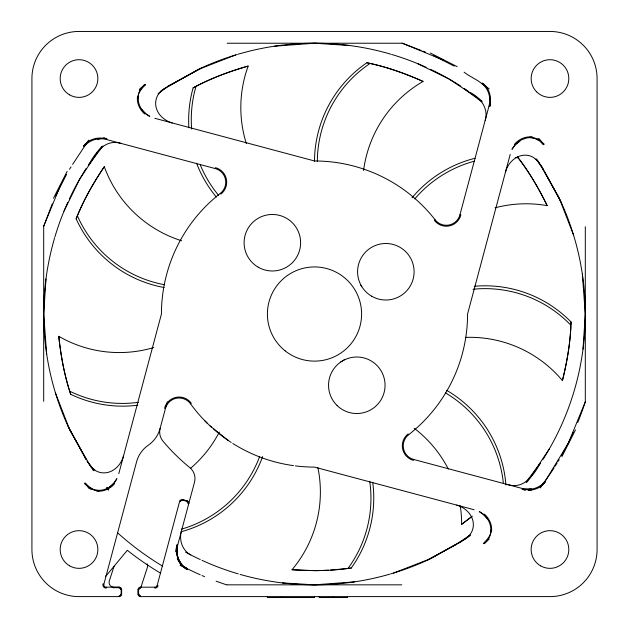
<?xml version="1.0" encoding="UTF-8"?>
<svg xmlns="http://www.w3.org/2000/svg" width="629" height="629" viewBox="0 0 629 629"><rect width="100%" height="100%" fill="white"/><g stroke="black" fill="none" stroke-linecap="round" stroke-linejoin="round"><path stroke-width="0.94" d="M474.612 286.258A120.233 120.233 0 0 1 571.053 321.977C570.542 341.185 567.35 360.22 562.845 378.878L562.405 380.561A120.689 120.689 0 0 0 465.311 337.396M571.053 321.977L570.928 325.272A118.818 118.818 0 0 0 473.087 289.238M570.873 326.506C570.047 344.771 566.823 362.839 562.405 380.561M45.98 278.938L43.692 314.028L46.656 353.962M583.02 349.126L585.308 314.028L582.344 274.095M165.451 408.465L164.539 408.221A15.072 15.072 0 0 1 191.31 403.275L190.548 403.826A14.129 14.129 0 0 0 165.451 408.465L160.12 428.42A14.129 14.129 0 0 0 162.95 441.141A197.805 197.805 0 0 0 189.769 467.551A14.129 14.129 0 0 1 194.51 482.168L177.7 545.068C175.232 553.905 178.856 564.472 187.285 568.71A284.685 284.685 0 0 0 200.219 574.772M181.325 531.505C178.88 540.256 182.489 550.658 190.776 554.92M485.179 120.383C488.882 108.44 480.234 97.047 469.627 92.314M459.948 214.811L460.86 215.047A15.072 15.072 0 0 1 434.419 220.433L435.166 219.851A14.129 14.129 0 0 0 459.948 214.811L489 106.089C490.305 101.065 489.928 95.616 487.734 90.883C483.182 81.338 471.797 78.405 464.092 72.154M166.103 406.578L167.353 401.868M84.144 146.557C89.334 139.921 98.541 137.311 106.56 139.528L106.804 138.616L103.62 137.995L106.741 138.852C98.399 136.635 88.713 138.828 83.531 146.117L86.024 144.049L72.626 164.436M118.787 473.661L161.433 314.028A153.067 153.067 0 0 1 220.323 193.362A14.129 14.129 0 0 0 215.275 168.58L215.519 167.668A15.072 15.072 0 0 1 220.905 194.109L220.323 193.362M103.864 584.223L102.959 583.979A3.294 3.294 0 0 0 106.144 588.131L106.144 587.187A2.359 2.359 0 0 1 103.864 584.223L136.548 461.922A29.673 29.673 0 0 1 148.334 445.175A29.673 29.673 0 0 0 160.12 428.435M106.144 587.187L119.29 587.187A2.359 2.359 0 0 1 121.641 589.546L121.641 594.256A2.359 2.359 0 0 1 119.29 596.606L79.018 596.606A47.096 47.096 0 0 1 31.922 549.51L31.922 78.546A47.096 47.096 0 0 1 79.018 31.45L549.982 31.45A47.096 47.096 0 0 1 597.078 78.546L597.078 549.51A47.096 47.096 0 0 1 549.982 596.606L140.479 596.606A2.359 2.359 0 0 1 138.128 594.256L138.128 589.546A2.359 2.359 0 0 1 140.479 587.187L154.891 587.187A2.359 2.359 0 0 0 157.164 585.442L179.65 501.297A2.359 2.359 0 0 1 182.528 499.63L187.08 500.849A2.359 2.359 0 0 1 188.747 503.735L187.835 503.491A1.415 1.415 0 0 0 186.837 501.761L187.08 500.849M182.528 499.63L182.284 500.542A1.415 1.415 0 0 0 180.554 501.541L179.65 501.297M413.725 459.477L413.481 460.389A15.072 15.072 0 0 1 408.095 433.947L408.677 434.694A14.129 14.129 0 0 0 413.725 459.477L522.44 488.529L531.725 489.189L528.612 489.307C534.807 489.244 541.026 486.469 544.769 481.437A284.685 284.685 0 0 0 554.047 467.866M510.213 154.396L467.567 314.028A153.067 153.067 0 0 1 408.677 434.694M522.44 488.529L522.196 489.441L525.38 490.062L522.259 489.205L528.612 489.928L531.804 489.684L528.619 490.243C535.02 490.093 541.75 487.365 545.288 481.814L542.976 484.016L544.973 481.586L568.364 443.123L585.379 401.617A284.685 284.685 0 0 1 577.721 422.491M113.755 587.887L113.755 587.187A4.71 4.71 0 0 1 109.281 581.023L114.077 566.257M140.715 587.918L147.39 567.358A4.71 4.71 0 0 0 147.139 563.82M52.254 203.875L43.621 226.44L60.636 184.934M123.441 456.237C121.035 465.028 113.228 473 103.691 472.89A16.456 16.456 0 0 1 95.781 470.759L91.48 467.316L87.203 461.222M505.559 171.819C507.965 163.029 515.772 155.056 525.309 155.166A16.456 16.456 0 0 1 533.219 157.297L537.52 160.741L542.316 167.621L535.947 159.113M164.153 287.524A120.233 120.233 0 0 1 76.14 218.813C83.193 200.934 92.699 184.14 103.305 168.147L104.304 166.724A120.689 120.689 0 0 0 181.702 240.781M76.14 218.813C83.413 200.407 93.21 183.094 104.304 166.724M64.016 211.1L79.466 179.509L98.887 150.182A270.808 270.808 0 0 1 101.812 146.4M53.496 198.19L67.138 171.355M55.643 195.871L66.595 174.335M561.862 456.701L575.504 429.866M69.481 169.311L71.053 166.874M549.534 448.548L530.113 477.875A270.808 270.808 0 0 1 526.591 482.412M88.351 165.246C95.419 153.004 104.673 138.726 120.854 143.349M540.649 462.818C533.581 475.052 524.327 489.338 508.146 484.707M88.422 165.301L102.897 145.967M526.103 482.089L540.578 462.755M483.992 514.546L484.369 514.113C489.362 518.493 492.452 525.16 491.469 531.851L491.414 529.02C490.927 534.54 488.945 540.39 484.22 543.676L486.02 541.459C477.623 548.653 491.792 536.789 490.651 531.733C491.532 525.364 488.623 518.886 483.772 514.797L487.428 518.846M145.228 113.259L144.631 113.951C139.638 109.564 136.548 102.897 137.531 96.206L137.837 99.036L138.553 93.564L140.959 88.547L139.268 90.82L140.77 88.406L144.78 84.38L142.98 86.598C151.377 79.403 137.208 91.268 138.349 96.331C137.468 102.692 140.377 109.179 145.228 113.259L141.572 109.21M113.731 483.3C109.65 488.151 103.164 491.06 96.803 490.18C91.74 491.328 79.875 477.152 87.069 485.549L84.852 483.748L88.878 487.758L91.291 489.26L89.019 487.569L94.035 489.975L99.5 490.691L96.677 490.997C103.368 491.98 110.036 488.89 114.423 483.898L113.731 483.3L109.682 486.956M515.269 144.756L521.653 139.701L526.795 137.955A16.606 16.606 0 0 1 534.839 138.482L539.643 140.967L543.535 144.756L541.939 142.508L544.148 144.308L540.138 140.291L537.716 138.789L539.996 140.487L534.964 138.081L529.484 137.35L532.323 137.051C525.632 136.037 518.972 139.19 514.577 144.159L515.269 144.756L519.31 141.1M471.412 516.857L461.639 524.342A120.689 120.689 0 0 0 460.255 505.905M461.639 524.342L472.418 516.118M158.036 93.737L168.092 86.212L202.003 67.696L168.092 86.212M470.185 534.902L457.566 543.708M166.528 87.242L163.391 89.302A270.808 270.808 0 0 0 160.23 91.464M455.891 544.635L426.997 560.36A270.808 270.808 0 0 1 390.798 573.868M427.846 559.896L460.908 541.844L465.609 538.754A270.808 270.808 0 0 0 470.343 535.499M188.889 127.821A120.233 120.233 0 0 1 193.103 87.871C210 78.711 228.083 71.958 246.489 66.525L248.164 66.076A120.689 120.689 0 0 0 246.316 143.522M193.103 87.871C210.511 78.444 229.145 71.486 248.164 66.076M235.513 54.998L198.182 69.481L163.391 89.302L159.318 93.021L157.769 95.309A16.456 16.456 0 0 0 155.638 103.219C155.528 112.756 163.501 120.564 172.291 122.97M393.487 573.058L430.818 558.583L465.609 538.754L469.682 535.035L471.231 532.747A16.456 16.456 0 0 0 473.362 524.838C473.472 515.3 465.499 507.493 456.709 505.087M372.722 482.301A120.233 120.233 0 0 1 351.226 568.066L330.571 570.118M351.226 568.066L347.955 568.514A118.818 118.818 0 0 0 369.718 481.24M346.736 568.679C328.597 571.03 310.246 570.99 292.029 569.717A120.689 120.689 0 0 0 317.873 467.551M274.566 46.184L314.5 43.228L349.598 45.508M354.434 581.872L314.5 584.836L282.452 582.934M328.613 570.196L315.844 570.7L292.029 569.717M227.195 43.228L401.805 43.228M227.195 584.836L401.805 584.836M113.755 587.313L118.166 587.313M113.755 587.659L118.166 587.659M121.641 589.546L120.705 589.546A1.415 1.415 0 0 0 119.29 588.131L119.29 587.187M138.128 589.546L139.072 589.546A1.415 1.415 0 0 1 140.479 588.131L140.479 587.187M121.641 594.256L120.705 594.256A1.415 1.415 0 0 1 119.29 595.663L119.29 596.606M138.128 594.256L139.072 594.256A1.415 1.415 0 0 0 140.479 595.663L140.479 596.606M314.492 161.362A120.233 120.233 0 0 1 366.872 62.751C385.711 66.595 403.897 73.043 421.493 80.716L423.065 81.448A120.689 120.689 0 0 0 363.57 170.53M366.872 62.751L370.104 63.45A118.818 118.818 0 0 0 317.315 161.394M371.307 63.718C389.154 67.704 406.381 74.018 423.065 81.448M489 106.089L489.912 106.332L490.534 103.148L489.676 106.27C491.894 97.927 489.708 88.249 482.412 83.059L484.479 85.552L481.971 83.673M154.868 118.315L314.5 160.969A153.067 153.067 0 0 1 435.166 219.851M106.56 139.528L215.275 168.58M474.132 509.749L314.5 467.095A153.067 153.067 0 0 1 295.394 465.892M182.496 499.756L187.049 500.975M182.41 500.086L186.955 501.305M177.7 545.068L176.796 544.824L176.026 551.963C175.876 548.677 177.606 540.335 176.427 550.752C176.757 558.096 180.161 565.793 187.167 568.946L183.707 566.383L187.285 568.71M157.164 585.442L158.076 585.685A3.294 3.294 0 0 1 154.891 588.131L154.891 587.187M421.045 50.399L402.088 43.149L443.594 60.172M422.853 51.091L425.558 52.128M417.428 63.545L449.02 78.995L478.347 98.415A270.808 270.808 0 0 1 482.129 101.34M430.338 53.025L457.173 66.666M433.515 55.604L454.193 66.124M464.076 88.43L468.039 91.205M463.998 88.532L481.79 101.843M228.028 440.331L209.599 425.495L204.653 420.62M87.266 461.214L94.208 470.492M106.946 487.499L108.683 489.826M518.917 158.791C530.019 173.321 539.163 189.227 547.167 205.644A120.689 120.689 0 0 0 495.062 207.822M543.708 170.129L542.78 168.454L560.832 201.532A270.808 270.808 0 0 1 542.835 459.626M544.643 171.803L560.832 201.532M68.168 426.525L86.22 459.587L68.168 426.525A270.808 270.808 0 0 1 54.668 237.731M547.167 205.644L546.428 204.071C538.196 187.552 528.863 171.505 517.486 156.935L518.162 157.816A118.818 118.818 0 0 0 515.245 157.533M573.53 235.042L559.047 197.71L539.226 162.919A270.808 270.808 0 0 0 536.521 158.972M55.47 393.015L69.953 430.346L89.774 465.138A270.808 270.808 0 0 0 93.65 470.751M137.767 405.21A120.233 120.233 0 0 1 70.7 394.312C64.614 376.079 61.099 357.099 58.945 338.032L58.796 336.303A120.689 120.689 0 0 0 153.759 347.53M70.7 394.312C64.441 375.529 60.816 355.967 58.796 336.303M585.308 226.723L585.308 401.333M347.467 596.606L347.467 597.55L319.21 597.55L319.21 596.606M333.339 596.606L333.339 597.55M314.5 596.606L314.5 597.55L267.404 597.55L267.404 596.606M281.533 596.606L281.533 597.55M138.6 589.546L138.6 594.256M138.254 589.546L138.254 594.256M121.515 589.546L121.515 594.256M121.177 589.546L121.177 594.256M118.166 587.887L118.166 587.187A2.359 2.359 0 0 1 119.691 587.753M43.692 226.723L43.692 401.333M414.236 428.278A120.689 120.689 0 0 1 448.304 469.022M219.309 432.092A120.689 120.689 0 0 1 190.414 468.44M216.36 197.081A120.233 120.233 0 0 1 196.578 163.233M164.672 284.756A118.818 118.818 0 0 1 77.383 215.755M218.538 195.297A118.818 118.818 0 0 1 200.368 165.136M191.664 129.063A118.818 118.818 0 0 1 196.02 86.33M259.651 456.497A118.818 118.818 0 0 1 181.27 529.217M411.995 197.828A120.233 120.233 0 0 1 475.115 158.225M262.623 456.568A120.233 120.233 0 0 1 181.238 531.733M414.763 198.913A118.818 118.818 0 0 1 474.376 161.189M445.277 392.779A118.818 118.818 0 0 1 503.389 483.575M446.716 390.357A120.233 120.233 0 0 1 505.92 485.022M138.404 402.308A118.818 118.818 0 0 1 69.685 391.167M344.763 359.466A54.589 54.589 0 0 1 340.737 361.903M360.771 285.063A54.589 54.589 0 0 1 361.769 286.722M293.491 465.641A153.067 153.067 0 0 1 232.816 443.476M231.205 442.446A153.067 153.067 0 0 1 213.663 429.182M211.517 427.264A153.067 153.067 0 0 1 210.102 425.967M207.342 423.325A153.067 153.067 0 0 1 190.548 403.826M389.87 574.135A270.808 270.808 0 0 1 240.058 574.403M238.202 573.868A270.808 270.808 0 0 1 202.003 560.36M200.25 559.558A270.808 270.808 0 0 1 185.571 552.168M108.652 489.991A270.808 270.808 0 0 1 106.765 487.758M54.935 236.811A270.808 270.808 0 0 1 67.767 202.412M69.387 198.906A270.808 270.808 0 0 1 86.165 168.43M202.884 67.295A270.808 270.808 0 0 1 237.282 54.464M238.202 54.196A270.808 270.808 0 0 1 390.798 54.196M391.718 54.464A270.808 270.808 0 0 1 426.116 67.295M430.495 69.324A270.808 270.808 0 0 1 460.908 86.212M573.483 432.241A284.685 284.685 0 0 1 561.571 455.467M559.134 459.642A284.685 284.685 0 0 1 558.143 461.301M557.137 462.952A284.685 284.685 0 0 1 555.085 466.231M226.912 584.907A284.685 284.685 0 0 1 216.117 581.18M204.598 576.651A284.685 284.685 0 0 1 201.964 575.535M140.582 596.544A2.359 2.359 0 0 1 139.599 596.04M139.221 595.639A2.359 2.359 0 0 1 138.954 595.152M160.67 573.231A301.417 301.417 0 0 1 127.317 550.281L108.023 573.554A37.677 37.677 0 0 1 105.42 576.392M544.903 481.665A284.937 284.937 0 0 1 540.201 487.939M489.189 539.132A284.937 284.937 0 0 1 484.503 542.693M186.113 568.396A284.937 284.937 0 0 1 180.028 565.235M89.397 488.717A284.937 284.937 0 0 1 85.835 484.031M85.253 144.812A284.937 284.937 0 0 1 88.799 140.118M139.811 88.925A284.937 284.937 0 0 1 145.283 84.781M483.717 84.781A284.937 284.937 0 0 1 489.189 88.925M538.998 138.569A284.937 284.937 0 0 1 541.986 142.461M162.353 566.014A294.356 294.356 0 0 1 117.599 532.826M177.441 546.098C176.246 552.018 177.244 558.285 180.806 563.238C177.071 558.544 175.625 551.358 177.441 546.098M149.733 116.381L145.142 113.362L149.733 116.381M479.322 511.574L483.858 514.703L479.322 511.574M116.852 478.795L113.833 483.386L116.852 478.795M515.167 144.67L512.045 149.207L515.167 144.67M489.661 96.803L489.842 99.925L489.661 96.803M100.396 138.687L97.275 138.867L100.396 138.687M186.899 569.489L181.223 565.117L177.504 558.984L181.223 565.117L186.899 569.489M285.134 350.848A47.096 47.096 0 0 0 361.07 321.049A47.096 47.096 0 0 0 297.297 270.187A47.096 47.096 0 0 0 285.134 350.848M258.236 267.199A28.258 28.258 0 0 0 300.623 242.731A28.258 28.258 0 0 0 258.236 218.255A28.258 28.258 0 0 0 258.236 267.199M337.065 405.493A28.258 28.258 0 0 0 384.185 392.244A28.258 28.258 0 0 0 349.15 358.066A28.258 28.258 0 0 0 337.065 405.493M371.708 296.228A28.258 28.258 0 0 0 414.094 271.752A28.258 28.258 0 0 0 371.708 247.283A28.258 28.258 0 0 0 371.708 296.228M536.663 91.865A18.839 18.839 0 0 0 568.176 83.421A18.839 18.839 0 0 0 545.107 60.353A18.839 18.839 0 0 0 536.663 91.865M540.563 565.825A18.839 18.839 0 0 0 568.82 549.51A18.839 18.839 0 0 0 540.563 533.195A18.839 18.839 0 0 0 540.563 565.825M69.599 94.861A18.839 18.839 0 0 0 97.857 78.546A18.839 18.839 0 0 0 69.599 62.232A18.839 18.839 0 0 0 69.599 94.861M69.599 565.825A18.839 18.839 0 0 0 97.857 549.51A18.839 18.839 0 0 0 69.599 533.195A18.839 18.839 0 0 0 69.599 565.825"/></g></svg>
